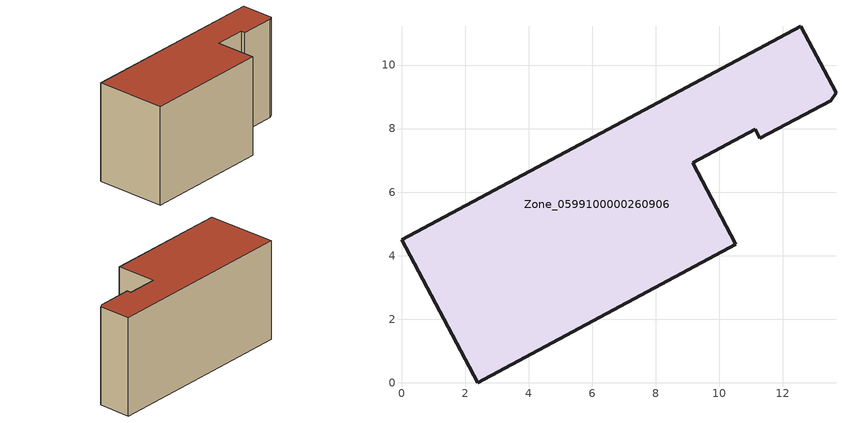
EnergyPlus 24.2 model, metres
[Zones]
Zone_0599100000260906
 floor ground (C_G): 12.56,11.22 13.67,9.13 13.51,8.88 11.28,7.69 11.13,7.97 9.16,6.92 10.52,4.36 2.4,0 0,4.5 z0
 wall outside (C_F): 2.4,0 10.52,4.36 9.16,6.92 11.13,7.97 11.28,7.69 13.51,8.88 13.67,9.13 12.56,11.22 0,4.5 2.4,0 z0:7.21
 roof outside (C_R): 13.67,9.13 12.56,11.22 0,4.5 2.4,0 10.52,4.36 9.16,6.92 11.13,7.97 11.28,7.69 13.51,8.88 z7.21
[BUILDING]
Pand.0599100000260906: North Axis=0; Terrain=City; Loads Convergence Tolerance Value=0.04; Temperature Convergence Tolerance Value=0.4; Solar Distribution=FullExterior; Maximum Number of Warmup Days=25; Minimum Number of Warmup Days=1
[Site:Location]
Rotterdam.The.Hague.AP_ZH_NLD Design_Conditions: Latitude=51.96; Longitude=4.45; Time Zone=1; Elevation=-4.5
[SITE:GROUNDTEMPERATURE:BUILDINGSURFACE]
18, 18, 18, 18, 18, 18, 18, 18, 18, 18, 18, 18
[MATERIAL] Thermal Absorptance=0.9; Solar Absorptance=0.7; Visible Absorptance=0.7
Name | Roughness | Thickness | Conductivity | Density | Specific Heat
G.TI.1975-1991 | MediumSmooth | 0.15 | 0.288461 | 540 | 1210
F.TI.1975-1991 | Rough | 0.3 | 0.230769 | 1920 | 840
R.TI.1975-1991 | MediumRough | 0.2 | 0.153846 | 1500 | 1000
[CONSTRUCTION]
C_G: G.TI.1975-1991
C_F: F.TI.1975-1991
C_R: R.TI.1975-1991
[ZONE]
Zone_0599100000260906: Type=1; Multiplier=1; Ceiling Height=Autocalculate; Volume=Autocalculate; Floor Area=autocalculate; Part of Total Floor Area=Yes
[ZONEINFILTRATION:DESIGNFLOWRATE]
Infil_Zone_0599100000260906: Zone or ZoneList or Space or SpaceList=Zone_0599100000260906; Schedule=AlwaysOn; Design Flow Rate Calculation Method=Flow/Area; Flow Rate per Floor Area=0.003; Constant Term Coefficient=1; Temperature Term Coefficient=0; Velocity Term Coefficient=0; Velocity Squared Term Coefficient=0
[HVACTEMPLATE:ZONE:IDEALLOADSAIRSYSTEM]
Zone_0599100000260906: Maximum Heating Supply Air Temperature=50; Minimum Cooling Supply Air Temperature=13; Maximum Heating Supply Air Humidity Ratio=0.0156; Minimum Cooling Supply Air Humidity Ratio=0.0077; Heating Limit=NoLimit; Cooling Limit=NoLimit; Dehumidification Control Type=ConstantSensibleHeatRatio; Cooling Sensible Heat Ratio=0.7; Dehumidification Setpoint=60; Humidification Control Type=None; Humidification Setpoint=30; Outdoor Air Method=None; Outdoor Air Flow Rate per Person=0.00944; Outdoor Air Flow Rate per Zone Floor Area=0; Outdoor Air Flow Rate per Zone=0; Demand Controlled Ventilation Type=None; Outdoor Air Economizer Type=NoEconomizer; Heat Recovery Type=None; Sensible Heat Recovery Effectiveness=0.7; Latent Heat Recovery Effectiveness=0.65
[ZONECONTROL:THERMOSTAT]
ThermostatControl_Zone_0599100000260906: Zone or ZoneList=Zone_0599100000260906; Control Type Schedule=DualSetpointControlType; Control 1=Thermostat_Zone_0599100000260906; Temperature Difference Between Cutout And Setpoint=0
[THERMOSTATSETPOINT:DUALSETPOINT]
Thermostat_Zone_0599100000260906: Heating Setpoint Temperature Schedule=HeatingSetpoint_Zone_0599100000260906; Cooling Setpoint Temperature Schedule=CoolingSetpoint_Zone_0599100000260906
[SCHEDULE:COMPACT]
HeatingSetpoint_Zone_0599100000260906: Through: 12/31, For: AllDays, Until: 24:00, 21
CoolingSetpoint_Zone_0599100000260906: Through: 12/31, For: AllDays, Until: 24:00, 24
DualSetpointControlType: Through: 12/31, For: AllDays, Until: 24:00, 4
AlwaysOn: Through: 12/31, For: AllDays, Until: 24:00, 1
